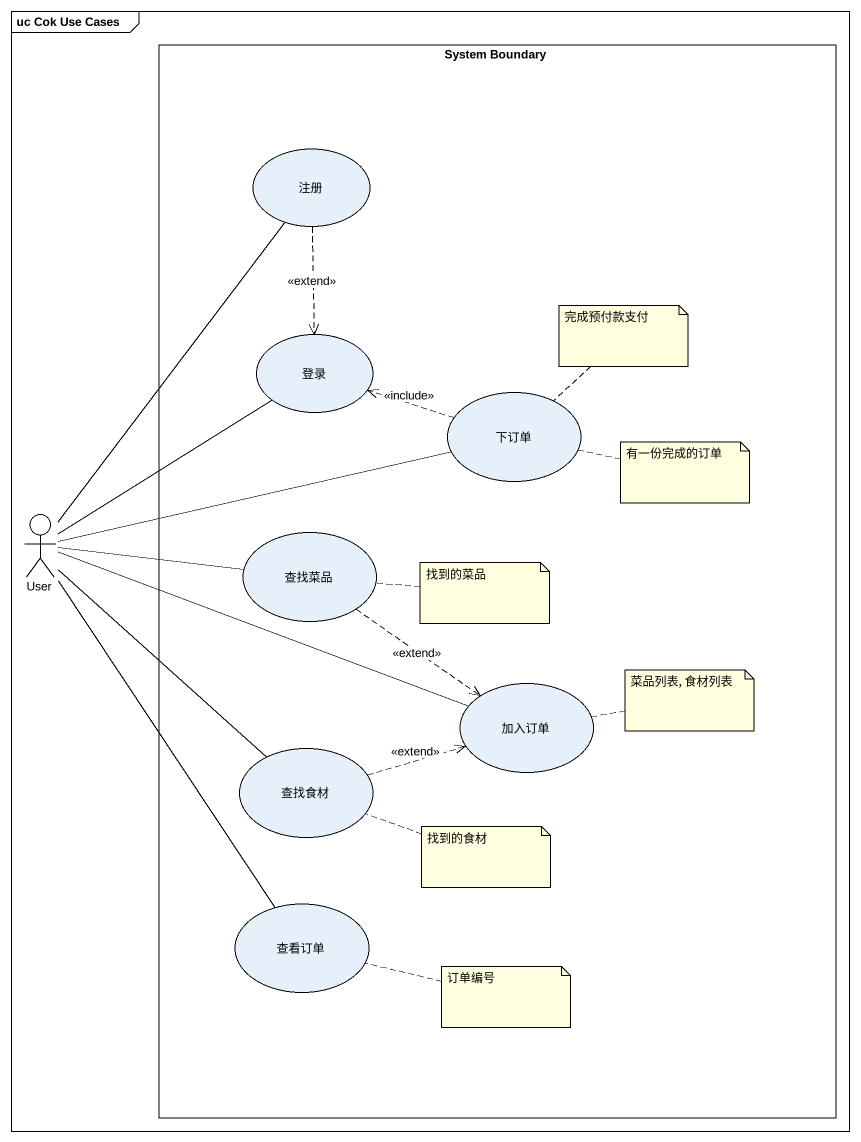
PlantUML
@startuml
mainframe uc Cok Use Cases
rectangle "System Boundary" as System_Boundary {
  usecase 注册
  usecase 登录
  usecase 下订单
  usecase 查找菜品
  usecase 加入订单
  usecase 查找食材
  usecase 查看订单
}
actor User
注册 ..> 登录 : <<extend>>
下订单 .left.> 登录 : <<include>>
User -up- 注册
User -up- 登录
User -right- 下订单
User -right- 查找菜品
User -right- 加入订单
User -- 查找食材
User -- 查看订单
查找菜品 ..> 加入订单 : <<extend>>
查找食材 .right.> 加入订单 : <<extend>>
note top of 下订单 : 完成预付款支付
note right of 下订单 : 有一份完成的订单
note right of 查找菜品 : 找到的菜品
note right of 加入订单 : 菜品列表, 食材列表
note right of 查找食材 : 找到的食材
note right of 查看订单 : 订单编号
@enduml
